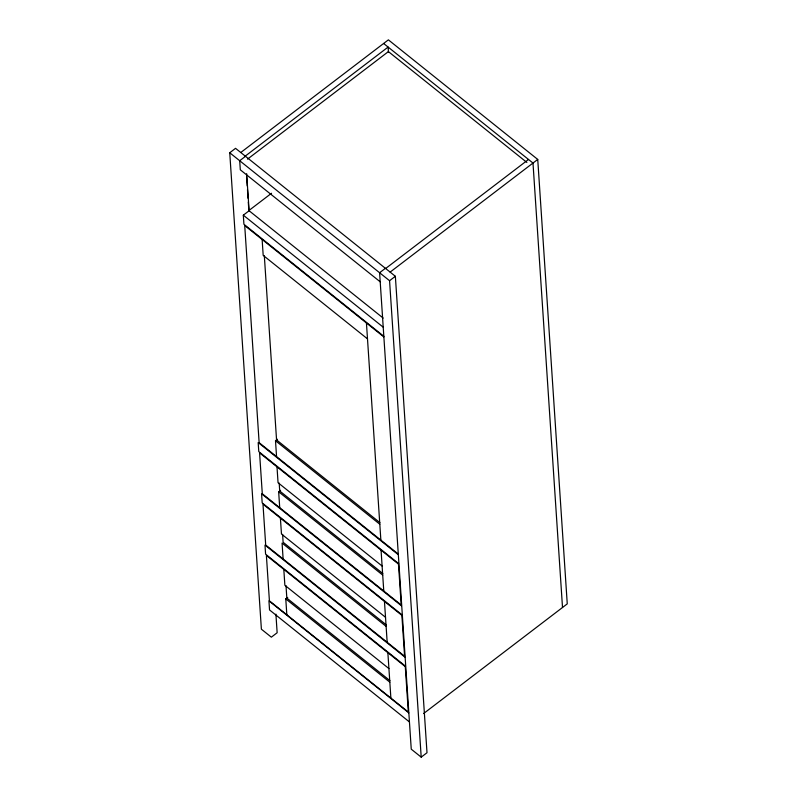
<?xml version="1.0" encoding="UTF-8"?>
<svg xmlns="http://www.w3.org/2000/svg" width="797" height="797" viewBox="0 0 797 797"><rect width="100%" height="100%" fill="white"/><g stroke="black" fill="none" stroke-linecap="round" stroke-linejoin="round"><path stroke-width="1.2" d="M275.911 614.138L277.147 632.748L271.349 637.172L261.386 629.202L229.745 152.765L235.543 148.332L395.362 276.29L427.003 752.727L421.205 757.15L411.252 749.18L379.601 272.743L385.399 268.31M240.764 152.516L388.378 39.85L537.736 159.43L567.255 603.877L423.596 713.544M245.247 156.112L388.109 47.063L388.438 52.024M245.496 156.312L239.698 160.735L240.305 169.811L380.209 281.819M247.518 159.141L388.408 51.596L526.877 162.449M271.528 193.263L248.863 210.557L383.188 318.093M383.825 336.264L243.922 224.256L243.314 215.18L249.112 210.757M385.648 268.509L528.511 159.46M390.132 272.106L537.736 159.43M421.205 757.15L389.564 280.713L395.362 276.29M276.559 456.611L275.503 440.731L277.436 439.247M279.717 507.679L278.661 491.799L280.594 490.324M286.83 614.766L285.774 598.886L287.707 597.411M383.626 43.476L532.994 163.056L562.513 607.503M229.745 152.765L389.564 280.713M243.314 215.18L383.218 327.188M383.865 336.942L244.709 225.541L259.135 442.654L398.291 554.064M367.497 338.874L263.189 255.369L262.133 239.489M379.9 522.653L276.559 439.924L264.325 255.797M275.503 440.731L379.81 524.237M398.082 554.543L258.178 442.544L258.786 451.61L398.689 563.618M382.112 566.029L278.053 482.723L276.997 466.843M382.809 573.531L279.717 490.992L279.189 483.052M278.661 491.799L382.719 575.105M401.489 605.82L261.585 493.811L262.193 502.887L402.096 614.895M385.519 617.306L281.461 534L280.405 518.12M386.216 624.808L283.114 542.269L282.596 534.329M386.117 626.382L282.068 543.076L283.124 558.956M404.896 657.097L264.993 545.088L265.59 554.164L405.494 666.172M388.926 668.583L284.868 585.277L283.812 569.397M389.922 680.618L286.83 598.079L286.003 585.705M285.774 598.886L389.833 682.192M408.841 712.877L268.938 600.868L269.535 609.944L409.439 721.952M366.441 322.994L380.866 540.117M381.056 550.149L383.765 590.985M384.463 601.426L387.173 642.262M387.87 652.703L390.879 698.072M246.652 173.676L249.122 210.896M246.652 177.213L247.229 185.9M247.478 189.626L248.056 198.314M248.295 202.04L248.873 210.737M398.48 564.107L259.573 452.895L262.293 493.732L401.2 604.943L398.48 564.107M401.887 615.374L262.98 504.162L265.69 545.009L404.597 656.21L401.887 615.374M405.294 666.651L266.387 555.439L269.406 600.818L408.313 712.03L405.294 666.651"/></g></svg>
